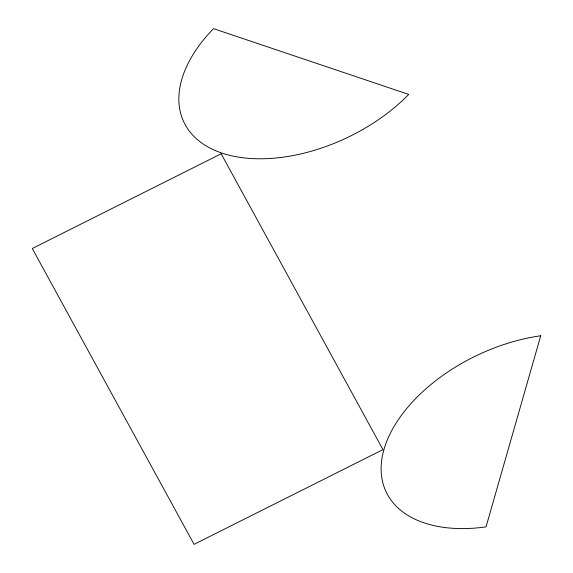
<?xml version="1.0" encoding="UTF-8"?>
<svg xmlns="http://www.w3.org/2000/svg" width="573" height="573" viewBox="0 0 573 573"><rect width="100%" height="100%" fill="white"/><g stroke="black" fill="none" stroke-linecap="round" stroke-linejoin="round"><path stroke-width="0.86" d="M540.726 335.785L486.026 526.888A140.922 84.217 -25.5 0 1 383.974 449.476A140.922 84.217 -25.5 0 1 540.726 335.785M221.157 153.772L32.274 248.51L194.089 544.35L382.972 449.619L221.157 153.772M408.714 94.416L213.507 28.65A140.922 84.224 -25.5 0 0 221.844 153.063A140.922 84.224 -25.5 0 0 408.714 94.416"/></g></svg>
